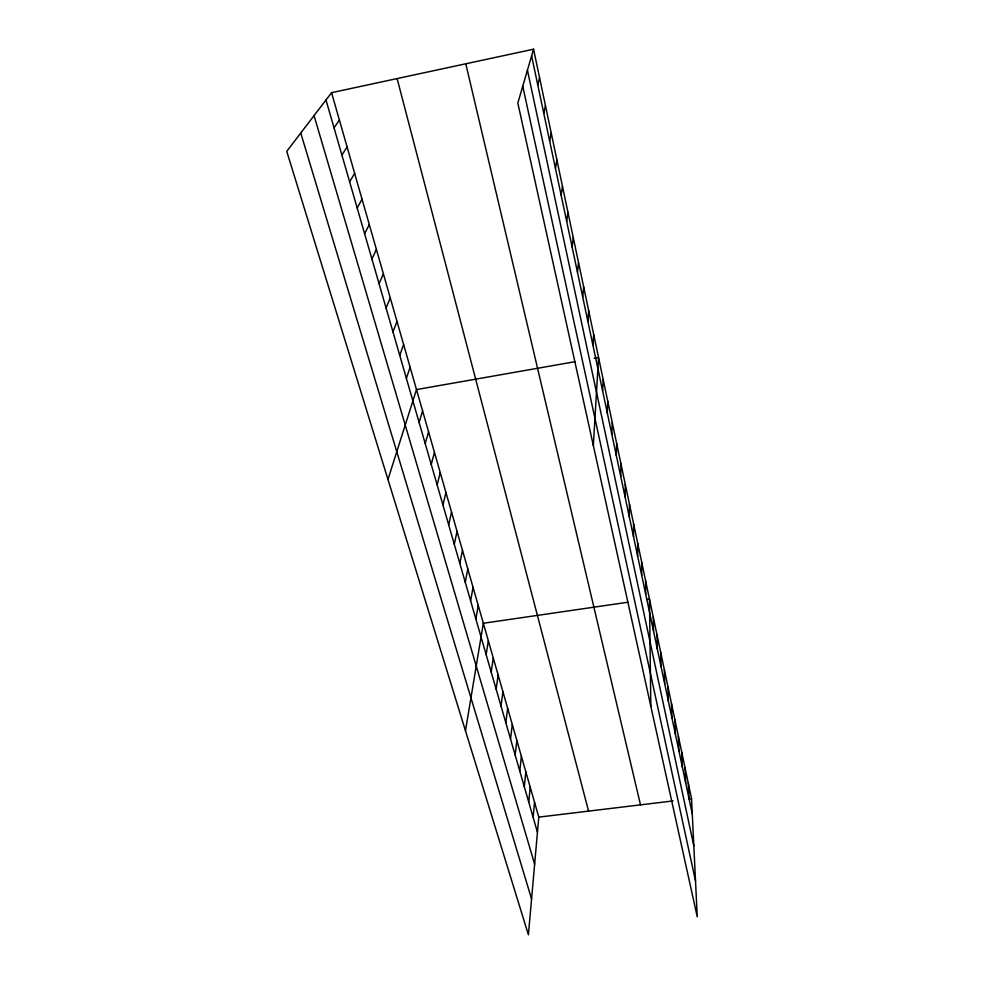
<?xml version="1.0" encoding="UTF-8"?>
<svg xmlns="http://www.w3.org/2000/svg" width="984" height="984" viewBox="0 0 984 984"><rect width="100%" height="100%" fill="white"/><g stroke="black" fill="none" stroke-linecap="round" stroke-linejoin="round"><path stroke-width="1.48" d="M637.657 556.231L637.669 543.119M633.536 536.772L633.61 523.845M629.342 516.981L629.477 504.263M625.074 496.858L625.283 484.349M620.744 476.404L621.015 464.104M616.328 455.592L616.673 443.513M611.839 434.411L612.257 422.579M607.276 412.874L607.768 401.275M602.626 390.943L603.204 379.603M593.34 445.531L598.555 357.561L594.176 358.324M592.934 345.224L593.684 334.437M587.879 321.374L588.715 310.882M331.571 92.68L538.789 817.126L528.408 934.8L286.75 151.339L331.571 92.68L533.562 49.2L691.543 798.701L697.25 916.854L517.83 103.025L533.562 49.2M582.725 297.07L583.66 286.897M533.131 817.286L534.533 802.243M528.74 802.083L530.204 787.151M577.485 272.31L578.506 262.457M524.288 786.671L525.825 771.825M519.773 771.025L521.385 756.29M515.186 755.146L516.871 740.509M572.135 247.082L573.266 237.562M510.524 739.021L512.295 724.507M505.801 722.662L507.646 708.271M501.004 706.045L502.935 691.777M566.673 221.351L567.916 212.2M496.133 689.169L498.138 675.036M491.188 672.047L493.279 658.038M561.114 195.127L562.467 186.333M486.157 654.643L488.347 640.781M465.481 730.78L483.328 623.266L628.013 602.22M555.456 168.375L556.907 159.974M475.875 619.022L478.249 605.467M470.61 600.781L473.07 587.386M465.26 582.245L467.818 569.023M549.662 141.093L551.237 133.098M459.811 563.402L462.48 550.363M454.288 544.263L457.056 531.397M543.771 113.271L545.468 105.682M448.667 524.804L451.545 512.123M442.948 505.013L445.949 492.541M437.142 484.891L440.254 472.627M537.744 84.87L539.564 77.724M431.238 464.436L434.461 452.382M425.223 443.624L428.569 431.804M419.11 422.456L422.579 410.869M387.967 479.466L416.49 389.578L575.222 361.657M406.367 378.336L410.107 367.253M399.738 355.347L403.612 344.535M392.973 331.916L396.995 321.399M386.085 308.066L390.254 297.844M379.061 283.761L383.391 273.86M371.915 259.001L376.405 249.419M364.621 233.762L369.283 224.524M357.192 208.042L362.026 199.162M349.627 181.819L354.634 173.307M341.903 155.078L347.094 146.948M334.031 127.809L339.406 120.085M646.599 599.514L649.465 599.096L650.818 706.229M538.789 817.126L673.044 800.939M688.689 799.045L691.543 798.701M300.747 133.025L531.569 898.982M314.044 115.608L534.632 864.173M325.999 99.987L537.448 832.267M397.106 78.572L588.567 811.124M465.776 63.788L640.498 804.863M522.75 86.174L695.504 880.84M527.424 70.196L693.818 845.883M531.606 55.879L692.269 813.866M688.32 783.399L689.009 798.467M685.048 767.877L685.7 782.846M681.727 752.12L682.33 766.979M678.357 736.13L678.923 750.878M674.926 719.907L675.454 734.531M671.457 703.425L671.937 717.926M667.927 686.697L668.37 701.075M664.348 669.723L664.741 683.954M660.719 652.466L661.051 666.562M657.029 634.951L657.3 648.899M653.278 617.165L653.499 630.953M645.59 580.732L645.713 594.201M641.666 562.073L641.716 575.369"/></g></svg>
